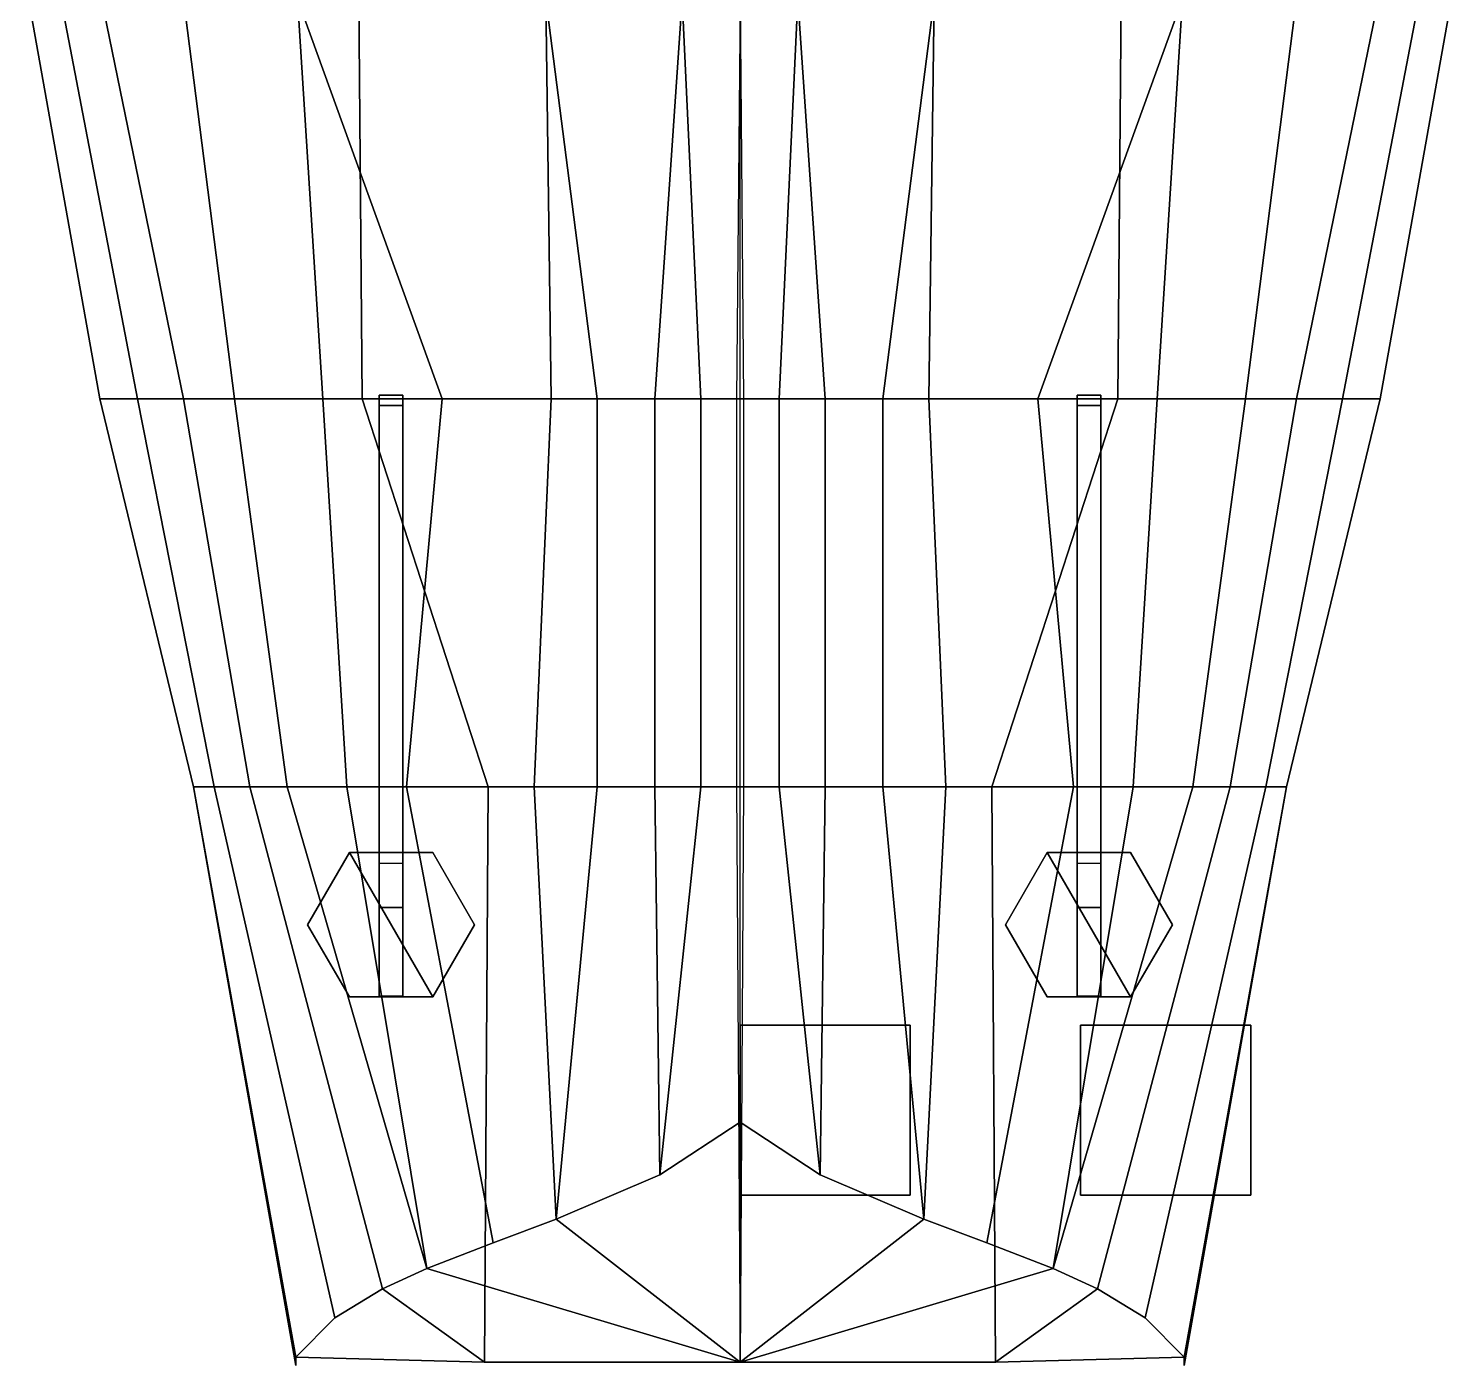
# Model space of a CAD drawing. Header units: millimetres. Extents: x -5.2 to 5.2, y -31.7 to 31.7.
# Drawn here: x -4.18 to 4.18, y -31.67 to -23.81 of the extents above; entities that cross this region are included whole.
import ezdxf

# ---------------------------------------------------------------- set-up
doc = ezdxf.new("R2010")
doc.units = ezdxf.units.MM
for name, color, linetype in [('h2', 7, 'Continuous'), ('r2', 6, 'Continuous'), ('railings', 6, 'Continuous')]:
    doc.layers.add(name, color=color, linetype=linetype)

msp = doc.modelspace()

# ---------------------------------------------------------------- linework, layer by layer
for points in [[(0, -23.64, 1.84), (-0.02, -25.99, 2.06), (2.22, -25.99, 2.02), (2.24, -23.64, 1.78)], [(0.34, -23.64, -2.56), (0.23, -25.99, -1.66), (0, -25.99, -1.71), (0, -23.64, -2.81)], [(0.34, -23.64, -2.56), (0.5, -25.99, -1.55), (0.23, -25.99, -1.66), (0.34, -23.64, -2.56)], [(1.14, -23.64, -1.81), (0.84, -25.99, -1.34), (0.5, -25.99, -1.55), (0.34, -23.64, -2.56)], [(1.14, -23.64, -1.81), (1.11, -25.99, -1.16), (0.84, -25.99, -1.34), (1.14, -23.64, -1.81)], [(2.6, -23.64, -0.64), (1.75, -25.99, -0.66), (1.11, -25.99, -1.16), (1.14, -23.64, -1.81)], [(2.6, -23.64, -0.64), (2.45, -25.99, -0.04), (1.75, -25.99, -0.66), (2.6, -23.64, -0.64)], [(2.22, -25.99, 2.02), (3.76, -25.99, 1.94), (4.18, -23.64, 1.67), (2.24, -23.64, 1.78)], [(3.27, -23.64, 0.04), (2.97, -25.99, 0.52), (2.45, -25.99, -0.04), (2.6, -23.64, -0.64)], [(3.75, -23.64, 0.72), (3.27, -25.99, 0.94), (2.97, -25.99, 0.52), (3.27, -23.64, 0.04)], [(3.99, -23.64, 1.17), (3.54, -25.99, 1.39), (3.27, -25.99, 0.94), (3.75, -23.64, 0.72)], [(4.18, -23.64, 1.67), (3.76, -25.99, 1.94), (3.54, -25.99, 1.39), (3.99, -23.64, 1.17)], [(-2.12, -25.97, 6.27), (-2.12, -28.72, 3.94), (-2.12, -28.98, 4.13), (-2.12, -26.03, 6.37)], [(-1.98, -26.03, 6.37), (-1.98, -25.97, 6.27), (-2.12, -25.97, 6.27), (-2.12, -26.03, 6.37)], [(-1.98, -25.97, 6.27), (-1.98, -28.72, 3.94), (-2.12, -28.72, 3.94), (-2.12, -25.97, 6.27)], [(-1.98, -28.98, 4.13), (-1.98, -28.72, 3.94), (-1.98, -25.97, 6.27), (-1.98, -26.03, 6.37)], [(-0.02, -25.99, 2.06), (-0.02, -28.27, 2.32), (1.48, -28.27, 2.29), (2.22, -25.99, 2.02)], [(0.23, -25.99, -1.66), (0.23, -28.27, -0.83), (0, -28.27, -0.96), (0, -25.99, -1.71)], [(0.5, -25.99, -1.55), (0.5, -28.27, -0.67), (0.23, -28.27, -0.83), (0.23, -25.99, -1.66)], [(0.84, -25.99, -1.34), (0.84, -28.27, -0.46), (0.5, -28.27, -0.67), (0.5, -25.99, -1.55)], [(1.11, -25.99, -1.16), (1.21, -28.27, -0.23), (0.84, -28.27, -0.46), (0.84, -25.99, -1.34)], [(1.75, -25.99, -0.66), (1.96, -28.27, 0.38), (1.21, -28.27, -0.23), (1.11, -25.99, -1.16)], [(1.48, -28.27, 2.29), (3.21, -28.27, 2.2), (3.76, -25.99, 1.94), (2.22, -25.99, 2.02)], [(2.45, -25.99, -0.04), (2.31, -28.27, 0.72), (1.96, -28.27, 0.38), (1.75, -25.99, -0.66)], [(1.98, -25.97, 6.27), (1.98, -28.72, 3.94), (1.98, -28.98, 4.13), (1.98, -26.03, 6.37)], [(2.12, -25.97, 6.27), (2.12, -28.72, 3.94), (1.98, -28.72, 3.94), (1.98, -25.97, 6.27)], [(2.12, -26.03, 6.37), (2.12, -25.97, 6.27), (1.98, -25.97, 6.27), (1.98, -26.03, 6.37)], [(2.12, -28.98, 4.13), (2.12, -28.72, 3.94), (2.12, -25.97, 6.27), (2.12, -26.03, 6.37)], [(2.97, -25.99, 0.52), (2.66, -28.27, 1.12), (2.31, -28.27, 0.72), (2.45, -25.99, -0.04)], [(3.27, -25.99, 0.94), (2.88, -28.27, 1.44), (2.66, -28.27, 1.12), (2.97, -25.99, 0.52)], [(3.54, -25.99, 1.39), (3.09, -28.27, 1.84), (2.88, -28.27, 1.44), (3.27, -25.99, 0.94)], [(3.76, -25.99, 1.94), (3.21, -28.27, 2.2), (3.09, -28.27, 1.84), (3.54, -25.99, 1.39)], [(-2.12, -26.03, 6.37), (-2.12, -28.98, 4.13), (-1.98, -28.98, 4.13), (-1.98, -26.03, 6.37)], [(1.98, -26.03, 6.37), (1.98, -28.98, 4.13), (2.12, -28.98, 4.13), (2.12, -26.03, 6.37)], [(-0.02, -28.27, 2.32), (0, -31.65, 2.58), (1.5, -31.65, 2.58), (1.48, -28.27, 2.29)], [(0.23, -28.27, -0.83), (0.47, -30.55, -0.02), (0, -30.24, -0.28), (0, -28.27, -0.96)], [(0.5, -28.27, -0.67), (0.47, -30.55, -0.02), (0.47, -30.55, -0.02), (0.23, -28.27, -0.83)], [(0.84, -28.27, -0.46), (1.08, -30.81, 0.46), (0.47, -30.55, -0.02), (0.5, -28.27, -0.67)], [(1.21, -28.27, -0.23), (1.08, -30.81, 0.46), (1.08, -30.81, 0.46), (0.84, -28.27, -0.46)], [(1.96, -28.27, 0.38), (1.45, -30.95, 0.8), (1.08, -30.81, 0.46), (1.21, -28.27, -0.23)], [(2.31, -28.27, 0.72), (1.84, -31.1, 1.2), (1.45, -30.95, 0.8), (1.96, -28.27, 0.38)], [(1.5, -31.65, 2.58), (2.61, -31.62, 2.47), (3.21, -28.27, 2.2), (1.48, -28.27, 2.29)], [(2.88, -28.27, 1.44), (2.1, -31.22, 1.52), (1.84, -31.1, 1.2), (2.66, -28.27, 1.12)], [(2.66, -28.27, 1.12), (1.84, -31.1, 1.2), (1.84, -31.1, 1.2), (2.31, -28.27, 0.72)], [(3.09, -28.27, 1.84), (2.38, -31.39, 1.92), (2.1, -31.22, 1.52), (2.88, -28.27, 1.44)], [(3.21, -28.27, 2.2), (2.61, -31.62, 2.47), (2.38, -31.39, 1.92), (3.09, -28.27, 1.84)], [(-2.295, -28.6556, 2.23), (-2.54, -29.08, 2.26), (-2.54, -29.08, 3.94), (-2.295, -28.6556, 3.94)], [(-1.805, -29.5044, 3.94), (-2.295, -28.6556, 3.94), (-2.54, -29.08, 3.94), (-2.295, -29.5044, 3.94)], [(-1.805, -28.6556, 2.23), (-2.295, -28.6556, 2.23), (-2.295, -28.6556, 3.94), (-1.805, -28.6556, 3.94)], [(-1.56, -29.08, 3.94), (-1.805, -28.6556, 3.94), (-2.295, -28.6556, 3.94), (-1.805, -29.5044, 3.94)], [(-1.56, -29.08, 2.26), (-1.805, -28.6556, 2.23), (-1.805, -28.6556, 3.94), (-1.56, -29.08, 3.94)], [(1.805, -28.6556, 2.23), (1.56, -29.08, 2.26), (1.56, -29.08, 3.94), (1.805, -28.6556, 3.94)], [(2.295, -29.5044, 3.94), (1.805, -28.6556, 3.94), (1.56, -29.08, 3.94), (1.805, -29.5044, 3.94)], [(2.295, -28.6556, 2.23), (1.805, -28.6556, 2.23), (1.805, -28.6556, 3.94), (2.295, -28.6556, 3.94)], [(2.54, -29.08, 3.94), (2.295, -28.6556, 3.94), (1.805, -28.6556, 3.94), (2.295, -29.5044, 3.94)], [(2.54, -29.08, 2.26), (2.295, -28.6556, 2.23), (2.295, -28.6556, 3.94), (2.54, -29.08, 3.94)], [(-2.12, -28.72, 3.94), (-2.12, -29.5, 3.94), (-2.12, -29.5, 4.13), (-2.12, -28.98, 4.13)], [(-1.98, -29.5, 4.13), (-1.98, -29.5, 3.94), (-1.98, -28.72, 3.94), (-1.98, -28.98, 4.13)], [(1.98, -28.72, 3.94), (1.98, -29.5, 3.94), (1.98, -29.5, 4.13), (1.98, -28.98, 4.13)], [(2.12, -29.5, 4.13), (2.12, -29.5, 3.94), (2.12, -28.72, 3.94), (2.12, -28.98, 4.13)], [(-2.12, -28.98, 4.13), (-2.12, -29.5, 4.13), (-1.98, -29.5, 4.13), (-1.98, -28.98, 4.13)], [(1.98, -28.98, 4.13), (1.98, -29.5, 4.13), (2.12, -29.5, 4.13), (2.12, -28.98, 4.13)], [(-2.54, -29.08, 2.26), (-2.295, -29.5044, 2.3), (-2.295, -29.5044, 3.94), (-2.54, -29.08, 3.94)], [(-1.805, -29.5044, 2.3), (-1.56, -29.08, 2.26), (-1.56, -29.08, 3.94), (-1.805, -29.5044, 3.94)], [(1.56, -29.08, 2.26), (1.805, -29.5044, 2.3), (1.805, -29.5044, 3.94), (1.56, -29.08, 3.94)], [(2.295, -29.5044, 2.3), (2.54, -29.08, 2.26), (2.54, -29.08, 3.94), (2.295, -29.5044, 3.94)], [(-2.295, -29.5044, 2.3), (-1.805, -29.5044, 2.3), (-1.805, -29.5044, 3.94), (-2.295, -29.5044, 3.94)], [(-2.12, -29.5, 4.13), (-2.12, -29.5, 3.94), (-1.98, -29.5, 3.94), (-1.98, -29.5, 4.13)], [(1.805, -29.5044, 2.3), (2.295, -29.5044, 2.3), (2.295, -29.5044, 3.94), (1.805, -29.5044, 3.94)], [(1.98, -29.5, 4.13), (1.98, -29.5, 3.94), (2.12, -29.5, 3.94), (2.12, -29.5, 4.13)], [(1, -29.67, 29.26), (1, -29.67, 28.26), (0, -29.67, 28.26), (0, -29.67, 29.26)], [(1, -29.67, 28.26), (1, -30.67, 28.26), (0, -30.67, 28.26), (0, -29.67, 28.26)], [(0, -29.67, 28.26), (0, -30.67, 28.26), (0, -30.67, 29.26), (0, -29.67, 29.26)], [(0, -29.67, 29.26), (0, -30.67, 29.26), (1, -30.67, 29.26), (1, -29.67, 29.26)], [(1, -30.67, 29.26), (1, -30.67, 28.26), (1, -29.67, 28.26), (1, -29.67, 29.26)], [(3, -29.67, 28.26), (3, -30.67, 28.26), (2, -30.67, 28.26), (2, -29.67, 28.26)], [(2, -29.67, 28.26), (2, -30.67, 28.26), (3, -30.67, 28.26), (3, -29.67, 28.26)], [(0, -30.24, -0.28), (0.47, -30.55, -0.02), (1.08, -30.81, 0.46), (0, -31.65, 2.58)], [(0, -30.67, 29.26), (0, -30.67, 28.26), (1, -30.67, 28.26), (1, -30.67, 29.26)], [(1.08, -30.81, 0.46), (1.45, -30.95, 0.8), (1.84, -31.1, 1.2), (0, -31.65, 2.58)], [(1.84, -31.1, 1.2), (2.1, -31.22, 1.52), (1.5, -31.65, 2.58), (0, -31.65, 2.58)], [(2.1, -31.22, 1.52), (2.38, -31.39, 1.92), (2.61, -31.62, 2.47), (1.5, -31.65, 2.58)]]:
    msp.add_3dface(points)
at = {"layer": 'h2'}
for points in [[(-2.22, -25.99, 2.02), (-3.76, -25.99, 1.94), (-4.18, -23.64, 1.67), (-2.24, -23.64, 1.78)], [(-4.18, -23.64, 1.67), (-3.76, -25.99, 1.94), (-3.54, -25.99, 1.39), (-3.99, -23.64, 1.17)], [(-3.99, -23.64, 1.17), (-3.54, -25.99, 1.39), (-3.27, -25.99, 0.94), (-3.75, -23.64, 0.72)], [(-3.75, -23.64, 0.72), (-3.27, -25.99, 0.94), (-2.97, -25.99, 0.52), (-3.27, -23.64, 0.04)], [(-3.27, -23.64, 0.04), (-2.97, -25.99, 0.52), (-2.45, -25.99, -0.04), (-2.6, -23.64, -0.64)], [(-2.6, -23.64, -0.64), (-1.75, -25.99, -0.66), (-1.11, -25.99, -1.16), (-1.14, -23.64, -1.81)], [(-2.6, -23.64, -0.64), (-2.45, -25.99, -0.04), (-1.75, -25.99, -0.66), (-2.6, -23.64, -0.64)], [(0, -23.64, 1.84), (0.02, -25.99, 2.06), (-2.22, -25.99, 2.02), (-2.24, -23.64, 1.78)], [(-1.14, -23.64, -1.81), (-0.84, -25.99, -1.34), (-0.5, -25.99, -1.55), (-0.34, -23.64, -2.56)], [(-1.14, -23.64, -1.81), (-1.11, -25.99, -1.16), (-0.84, -25.99, -1.34), (-1.14, -23.64, -1.81)], [(-0.34, -23.64, -2.56), (-0.5, -25.99, -1.55), (-0.23, -25.99, -1.66), (-0.34, -23.64, -2.56)], [(-0.34, -23.64, -2.56), (-0.23, -25.99, -1.66), (0, -25.99, -1.71), (0, -23.64, -2.81)], [(-3.76, -25.99, 1.94), (-3.21, -28.27, 2.2), (-3.09, -28.27, 1.84), (-3.54, -25.99, 1.39)], [(-1.48, -28.27, 2.29), (-3.21, -28.27, 2.2), (-3.76, -25.99, 1.94), (-2.22, -25.99, 2.02)], [(-3.54, -25.99, 1.39), (-3.09, -28.27, 1.84), (-2.88, -28.27, 1.44), (-3.27, -25.99, 0.94)], [(-3.27, -25.99, 0.94), (-2.88, -28.27, 1.44), (-2.66, -28.27, 1.12), (-2.97, -25.99, 0.52)], [(-2.97, -25.99, 0.52), (-2.66, -28.27, 1.12), (-2.31, -28.27, 0.72), (-2.45, -25.99, -0.04)], [(-2.45, -25.99, -0.04), (-2.31, -28.27, 0.72), (-1.96, -28.27, 0.38), (-1.75, -25.99, -0.66)], [(0.02, -25.99, 2.06), (0.02, -28.27, 2.32), (-1.48, -28.27, 2.29), (-2.22, -25.99, 2.02)], [(-1.75, -25.99, -0.66), (-1.96, -28.27, 0.38), (-1.21, -28.27, -0.23), (-1.11, -25.99, -1.16)], [(-1.11, -25.99, -1.16), (-1.21, -28.27, -0.23), (-0.84, -28.27, -0.46), (-0.84, -25.99, -1.34)], [(-0.84, -25.99, -1.34), (-0.84, -28.27, -0.46), (-0.5, -28.27, -0.67), (-0.5, -25.99, -1.55)], [(-0.5, -25.99, -1.55), (-0.5, -28.27, -0.67), (-0.23, -28.27, -0.83), (-0.23, -25.99, -1.66)], [(-0.23, -25.99, -1.66), (-0.23, -28.27, -0.83), (0, -28.27, -0.96), (0, -25.99, -1.71)], [(-3.21, -28.27, 2.2), (-2.61, -31.62, 2.47), (-2.38, -31.39, 1.92), (-3.09, -28.27, 1.84)], [(-1.5, -31.65, 2.58), (-2.61, -31.62, 2.47), (-3.21, -28.27, 2.2), (-1.48, -28.27, 2.29)], [(-3.09, -28.27, 1.84), (-2.38, -31.39, 1.92), (-2.1, -31.22, 1.52), (-2.88, -28.27, 1.44)], [(-2.88, -28.27, 1.44), (-2.1, -31.22, 1.52), (-1.84, -31.1, 1.2), (-2.66, -28.27, 1.12)], [(-2.66, -28.27, 1.12), (-1.84, -31.1, 1.2), (-1.84, -31.1, 1.2), (-2.31, -28.27, 0.72)], [(-2.31, -28.27, 0.72), (-1.84, -31.1, 1.2), (-1.45, -30.95, 0.8), (-1.96, -28.27, 0.38)], [(-1.96, -28.27, 0.38), (-1.45, -30.95, 0.8), (-1.08, -30.81, 0.46), (-1.21, -28.27, -0.23)], [(0.02, -28.27, 2.32), (0, -31.65, 2.58), (-1.5, -31.65, 2.58), (-1.48, -28.27, 2.29)], [(-1.21, -28.27, -0.23), (-1.08, -30.81, 0.46), (-1.08, -30.81, 0.46), (-0.84, -28.27, -0.46)], [(-0.84, -28.27, -0.46), (-1.08, -30.81, 0.46), (-0.47, -30.55, -0.02), (-0.5, -28.27, -0.67)], [(-0.5, -28.27, -0.67), (-0.47, -30.55, -0.02), (-0.47, -30.55, -0.02), (-0.23, -28.27, -0.83)], [(-0.23, -28.27, -0.83), (-0.47, -30.55, -0.02), (0, -30.24, -0.28), (0, -28.27, -0.96)], [(0, -30.24, -0.28), (-0.47, -30.55, -0.02), (-1.08, -30.81, 0.46), (0, -31.65, 2.58)], [(-1.08, -30.81, 0.46), (-1.45, -30.95, 0.8), (-1.84, -31.1, 1.2), (0, -31.65, 2.58)], [(-1.84, -31.1, 1.2), (-2.1, -31.22, 1.52), (-1.5, -31.65, 2.58), (0, -31.65, 2.58)], [(-2.1, -31.22, 1.52), (-2.38, -31.39, 1.92), (-2.61, -31.62, 2.47), (-1.5, -31.65, 2.58)]]:
    msp.add_3dface(points, dxfattribs=at)
at = {"layer": 'r2'}
for points in [[(-4.18, -23.64, 1.67), (-3.76, -25.99, 1.94), (-3.76, -25.99, 3.21), (-4.18, -23.64, 2.97)], [(-4.18, -23.64, 2.97), (-3.76, -25.99, 3.21), (-3.76, -25.99, 1.94), (-4.18, -23.64, 1.67)], [(-3.76, -25.99, 3.21), (-3.21, -28.27, 3.5), (-3.21, -28.27, 2.2), (-3.76, -25.99, 1.94)], [(-3.76, -25.99, 1.94), (-3.21, -28.27, 2.2), (-3.21, -28.27, 3.5), (-3.76, -25.99, 3.21)], [(-3.21, -28.27, 3.5), (-2.61, -31.67, 3.94), (-2.61, -31.62, 2.47), (-3.21, -28.27, 2.2)], [(-3.21, -28.27, 2.2), (-2.61, -31.62, 2.47), (-2.61, -31.67, 3.94), (-3.21, -28.27, 3.5)]]:
    msp.add_3dface(points, dxfattribs=at)
at = {"layer": 'railings'}
for points in [[(4.18, -23.64, 1.67), (3.76, -25.99, 1.94), (3.76, -25.99, 3.21), (4.18, -23.64, 2.97)], [(4.18, -23.64, 2.97), (3.76, -25.99, 3.21), (3.76, -25.99, 1.94), (4.18, -23.64, 1.67)], [(3.76, -25.99, 3.21), (3.21, -28.27, 3.5), (3.21, -28.27, 2.2), (3.76, -25.99, 1.94)], [(3.76, -25.99, 1.94), (3.21, -28.27, 2.2), (3.21, -28.27, 3.5), (3.76, -25.99, 3.21)], [(3.21, -28.27, 2.2), (2.61, -31.62, 2.47), (2.61, -31.67, 3.94), (3.21, -28.27, 3.5)], [(3.21, -28.27, 3.5), (2.61, -31.67, 3.94), (2.61, -31.62, 2.47), (3.21, -28.27, 2.2)]]:
    msp.add_3dface(points, dxfattribs=at)

doc.saveas('drawing.dxf')
